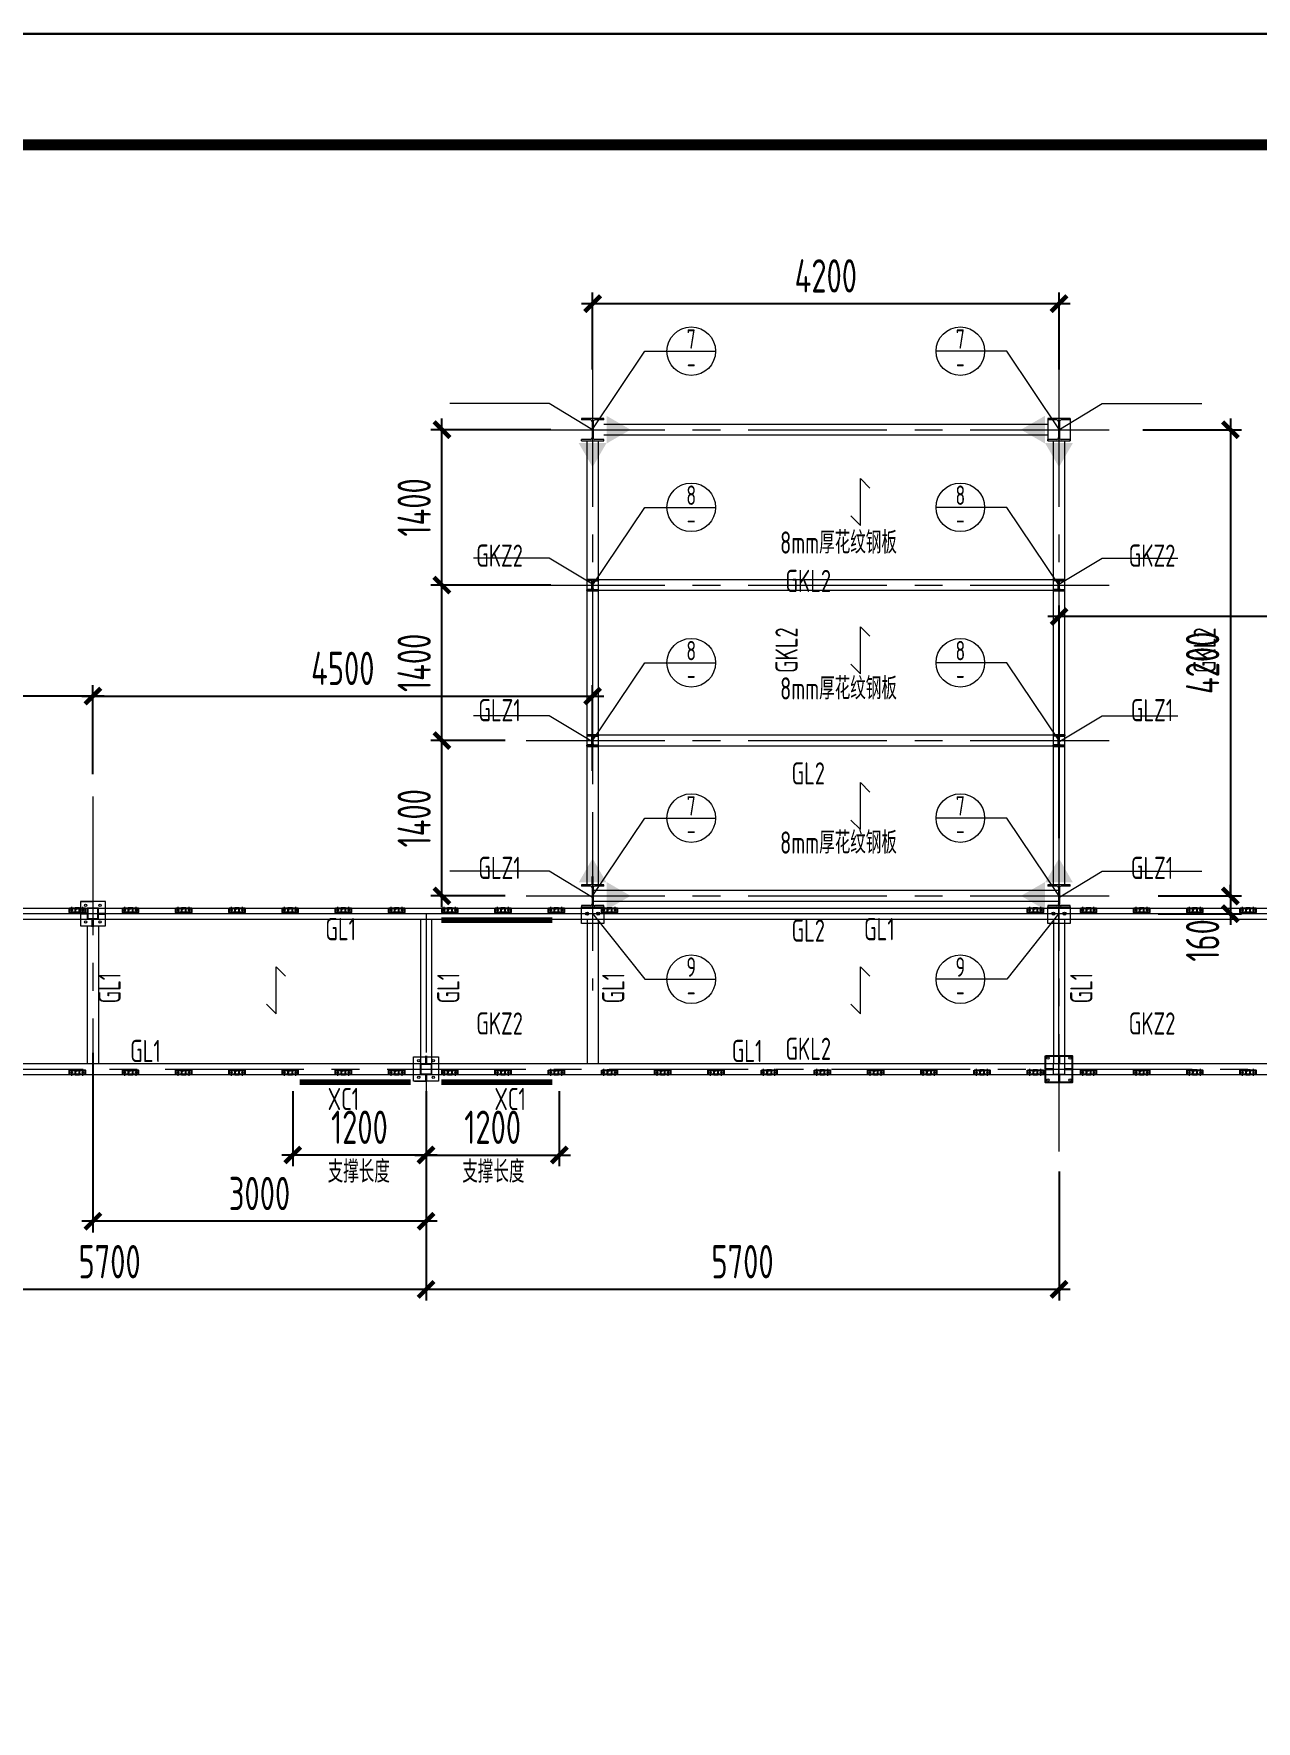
# Model space of a CAD drawing. Extents: x 498328 to 716449, y -893371 to -467753.
# Drawn here: x 565355 to 576364, y -849173 to -833971 of the extents above; entities that cross this region are included whole.
import ezdxf
from ezdxf.enums import TextEntityAlignment as Align

# ---------------------------------------------------------------- set-up
doc = ezdxf.new("R2010")
doc.units = 0
doc.header["$LTSCALE"] = 1000
doc.header["$PDMODE"] = 35
doc.header["$PDSIZE"] = 20
for name, pattern in [('2', [0.375, 0.25, -0.125]), ('CENTER', [2, 1.25, -0.25, 0.25, -0.25]), ('Continuous-STLayerSet-ColCode', [0]), ('Continuous-STLayerSet-NodeCode', [0])]:
    doc.linetypes.add(name, pattern=pattern)
doc.layers.get('0').update_dxf_attribs({"linetype": 'CONTINUOUS'})
doc.layers.get('Defpoints').update_dxf_attribs({"linetype": 'CONTINUOUS'})
for name, color, linetype in [('$0$S-STEL-BEAM-TEXT', 90, 'CONTINUOUS'), ('-L-02', 2, 'CONTINUOUS'), ('1轮廓实线层', 7, 'CONTINUOUS'), ('AXIS', 251, 'CENTER'), ('DIM', 3, 'CONTINUOUS'), ('PUB_TEXT', 7, 'CONTINUOUS'), ('PUB_TITLE', 4, 'CONTINUOUS'), ('STXT_XG_THIN', 2, 'CONTINUOUS'), ('焊缝', 1, 'CONTINUOUS'), ('设备基础', 2, 'CONTINUOUS')]:
    doc.layers.add(name, color=color, linetype=linetype)
doc.layers.add('yichutu', color=7, linetype='CONTINUOUS', true_color=0xffffff, plot=False)
for name, color, linetype, lineweight in [('平立面图文字', 7, 'CONTINUOUS', 18), ('平立面图梁', 141, 'CONTINUOUS', 18), ('平立面图梁柱撑编号', 7, 'CONTINUOUS', 18), ('平立面图节点编号', 7, 'CONTINUOUS', 18), ('钢梁', 141, 'CONTINUOUS', 18)]:
    doc.layers.add(name, color=color, linetype=linetype, lineweight=lineweight)
doc.styles.add('StTextStyle', font='yjkeng.shx', dxfattribs={"width": 0.7, "height": 250, "bigfont": 'yjkchn.shx'})
doc.styles.add('TSSD_DIMENSION', font='Tssdeng.shx', dxfattribs={"width": 0.7, "bigfont": 'hztxt.shx'})
doc.styles.add('TSSD_REIN', font='Tssdeng.shx', dxfattribs={"width": 0.7, "bigfont": 'hztxt.shx'})
doc.dimstyles.new('TSSD_100_100', dxfattribs={"dimtxt": 300, "dimasz": 100, "dimexe": 100, "dimexo": 200, "dimgap": 100, "dimtad": 1, "dimdec": 0, "dimzin": 0, "dimdsep": 46, "dimtxsty": 'TSSD_DIMENSION', "dimblk": 'ARCHTICK', "dimcen": 0, "dimdle": 100, "dimclrt": 7, "dimadec": 0, "dimazin": 0, "dimtfac": 1, "dimtdec": 0, "dimtix": 1, "dimtmove": 2, "dimatfit": 0, "dimldrblk": 'ARCHTICK', "dimfxl": 0, "dimtolj": 1, "dimtzin": 0, "dimarcsym": 0})
doc.dimstyles.new('TSSD_100_100$0', dxfattribs={"dimtxt": 380, "dimasz": 100, "dimexe": 100, "dimexo": 250, "dimgap": 50, "dimtad": 1, "dimdec": 0, "dimzin": 0, "dimdsep": 46, "dimtxsty": 'TSSD_DIMENSION', "dimblk": 'ARCHTICK', "dimblk1": 'ARCHTICK', "dimblk2": 'ARCHTICK', "dimsah": 1, "dimcen": 0, "dimdle": 100, "dimclrt": 7, "dimadec": 0, "dimazin": 0, "dimtfac": 1, "dimtdec": 0, "dimtix": 1, "dimtmove": 2, "dimatfit": 3, "dimldrblk": 'ARCHTICK', "dimfxl": 0, "dimtolj": 1, "dimtzin": 0, "dimarcsym": 0})

# ---------------------------------------------------------------- blocks, each defined once
blk = doc.blocks.new('_ARCHTICK')
at = {"color": 0, "const_width": 0.4}
blk.add_lwpolyline([(-0.71, -0.71), (0.71, 0.71)], dxfattribs=at)
blk = doc.blocks.new('*D596')
at = {"layer": 'Defpoints', "color": 0, "transparency": 16777216}
for p in [(568888, -844021), (574588, -844021), (568888, -845283)]:
    blk.add_point(p, dxfattribs=at)
at = {"layer": 'DIM', "color": 0, "lineweight": -2, "transparency": 16777216}
for p, q in [((568888, -844221), (568888, -845383)), ((574588, -844221), (574588, -845383)), ((574688, -845283), (568788, -845283))]:
    blk.add_line(p, q, dxfattribs=at)
at = {"layer": 'DIM', "color": 0, "lineweight": -2, "transparency": 16777216, "xscale": 100, "yscale": 100, "zscale": 100, "rotation": 180}
blk.add_blockref('_ARCHTICK', (568888, -845283), dxfattribs=at)
at = {"layer": 'DIM', "color": 0, "lineweight": -2, "transparency": 16777216, "xscale": 100, "yscale": 100, "zscale": 100}
blk.add_blockref('_ARCHTICK', (574588, -845283), dxfattribs=at)
at = {"layer": 'DIM', "color": 7, "lineweight": 20, "transparency": 16777216, "insert": (571738, -845033), "char_height": 300, "attachment_point": 5, "style": 'TSSD_DIMENSION'}
blk.add_mtext('\\A1;5700', dxfattribs=at)
blk = doc.blocks.new('*D597')
at = {"layer": 'Defpoints', "color": 0, "transparency": 16777216}
for p in [(563188, -844021), (568888, -844021), (563188, -845283)]:
    blk.add_point(p, dxfattribs=at)
at = {"layer": 'DIM', "color": 0, "lineweight": -2, "transparency": 16777216}
for p, q in [((563188, -844221), (563188, -845383)), ((568888, -844221), (568888, -845383)), ((568988, -845283), (563088, -845283))]:
    blk.add_line(p, q, dxfattribs=at)
at = {"layer": 'DIM', "color": 0, "lineweight": -2, "transparency": 16777216, "xscale": 100, "yscale": 100, "zscale": 100, "rotation": 180}
blk.add_blockref('_ARCHTICK', (563188, -845283), dxfattribs=at)
at = {"layer": 'DIM', "color": 0, "lineweight": -2, "transparency": 16777216, "xscale": 100, "yscale": 100, "zscale": 100}
blk.add_blockref('_ARCHTICK', (568888, -845283), dxfattribs=at)
at = {"layer": 'DIM', "color": 7, "lineweight": 20, "transparency": 16777216, "insert": (566038, -845033), "char_height": 300, "attachment_point": 5, "style": 'TSSD_DIMENSION'}
blk.add_mtext('\\A1;5700', dxfattribs=at)
blk = doc.blocks.new('*D598')
at = {"layer": 'Defpoints', "color": 0, "transparency": 16777216}
for p in [(574588, -839221), (574588, -841417), (578983, -841749)]:
    blk.add_point(p, dxfattribs=at)
at = {"layer": 'DIM', "color": 0, "lineweight": -2, "transparency": 16777216}
for p, q in [((574588, -841217), (574588, -839121)), ((578983, -841549), (578983, -839121)), ((579083, -839221), (574488, -839221))]:
    blk.add_line(p, q, dxfattribs=at)
at = {"layer": 'DIM', "color": 0, "lineweight": -2, "transparency": 16777216, "xscale": 100, "yscale": 100, "zscale": 100, "rotation": 180}
blk.add_blockref('_ARCHTICK', (574588, -839221), dxfattribs=at)
at = {"layer": 'DIM', "color": 0, "lineweight": -2, "transparency": 16777216, "xscale": 100, "yscale": 100, "zscale": 100}
blk.add_blockref('_ARCHTICK', (578983, -839221), dxfattribs=at)
at = {"layer": 'DIM', "color": 7, "lineweight": 20, "transparency": 16777216, "insert": (576785, -838971), "char_height": 300, "attachment_point": 5, "style": 'TSSD_DIMENSION'}
blk.add_mtext('\\A1;4395', dxfattribs=at)
blk = doc.blocks.new('*D599')
at = {"layer": 'Defpoints', "color": 0, "transparency": 16777216}
for p in [(565888, -842953), (568888, -843594), (565888, -844669)]:
    blk.add_point(p, dxfattribs=at)
at = {"layer": 'DIM', "color": 0, "lineweight": -2, "transparency": 16777216}
for p, q in [((565888, -843153), (565888, -844769)), ((568888, -843794), (568888, -844769)), ((568988, -844669), (565788, -844669))]:
    blk.add_line(p, q, dxfattribs=at)
at = {"layer": 'DIM', "color": 0, "lineweight": -2, "transparency": 16777216, "xscale": 100, "yscale": 100, "zscale": 100, "rotation": 180}
blk.add_blockref('_ARCHTICK', (565888, -844669), dxfattribs=at)
at = {"layer": 'DIM', "color": 0, "lineweight": -2, "transparency": 16777216, "xscale": 100, "yscale": 100, "zscale": 100}
blk.add_blockref('_ARCHTICK', (568888, -844669), dxfattribs=at)
at = {"layer": 'DIM', "color": 7, "lineweight": 20, "transparency": 16777216, "insert": (567388, -844419), "char_height": 300, "attachment_point": 5, "style": 'TSSD_DIMENSION'}
blk.add_mtext('\\A1;3000', dxfattribs=at)
blk = doc.blocks.new('*D600')
at = {"layer": 'Defpoints', "color": 0, "transparency": 16777216}
for p in [(562288, -839938), (562288, -840842), (565888, -840842)]:
    blk.add_point(p, dxfattribs=at)
at = {"layer": 'DIM', "color": 0, "lineweight": -2, "transparency": 16777216}
for p, q in [((565988, -839938), (562188, -839938)), ((562288, -840642), (562288, -839838)), ((565888, -840642), (565888, -839838))]:
    blk.add_line(p, q, dxfattribs=at)
at = {"layer": 'DIM', "color": 0, "lineweight": -2, "transparency": 16777216, "xscale": 100, "yscale": 100, "zscale": 100, "rotation": 180}
blk.add_blockref('_ARCHTICK', (562288, -839938), dxfattribs=at)
at = {"layer": 'DIM', "color": 0, "lineweight": -2, "transparency": 16777216, "xscale": 100, "yscale": 100, "zscale": 100}
blk.add_blockref('_ARCHTICK', (565888, -839938), dxfattribs=at)
at = {"layer": 'DIM', "color": 7, "lineweight": 20, "transparency": 16777216, "insert": (564088, -839688), "char_height": 300, "attachment_point": 5, "style": 'TSSD_DIMENSION'}
blk.add_mtext('\\A1;3600', dxfattribs=at)
blk = doc.blocks.new('*D592')
at = {"layer": 'Defpoints', "color": 0, "transparency": 16777216}
for p in [(570388, -839938), (565888, -840842), (570388, -840810)]:
    blk.add_point(p, dxfattribs=at)
at = {"layer": 'DIM', "color": 0, "lineweight": -2, "transparency": 16777216}
for p, q in [((565788, -839938), (570488, -839938)), ((565888, -840642), (565888, -839838)), ((570388, -840610), (570388, -839838))]:
    blk.add_line(p, q, dxfattribs=at)
at = {"layer": 'DIM', "color": 0, "lineweight": -2, "transparency": 16777216, "xscale": 100, "yscale": 100, "zscale": 100, "rotation": 180}
blk.add_blockref('_ARCHTICK', (565888, -839938), dxfattribs=at)
at = {"layer": 'DIM', "color": 0, "lineweight": -2, "transparency": 16777216, "xscale": 100, "yscale": 100, "zscale": 100}
blk.add_blockref('_ARCHTICK', (570388, -839938), dxfattribs=at)
at = {"layer": 'DIM', "color": 7, "lineweight": 20, "transparency": 16777216, "insert": (568138, -839688), "char_height": 300, "attachment_point": 5, "style": 'TSSD_DIMENSION'}
blk.add_mtext('\\A1;4500', dxfattribs=at)
blk = doc.blocks.new('*D593')
at = {"layer": 'Defpoints', "color": 0, "transparency": 16777216}
for p in [(575142, -837538), (575280, -841738), (576131, -841738)]:
    blk.add_point(p, dxfattribs=at)
at = {"layer": 'DIM', "color": 0, "lineweight": -2, "transparency": 16777216}
for p, q in [((576131, -837438), (576131, -841838)), ((575342, -837538), (576231, -837538)), ((575480, -841738), (576231, -841738))]:
    blk.add_line(p, q, dxfattribs=at)
at = {"layer": 'DIM', "color": 0, "lineweight": -2, "transparency": 16777216, "xscale": 100, "yscale": 100, "zscale": 100}
for p, rotation in [((576131, -837538), 90), ((576131, -841738), 270)]:
    blk.add_blockref('_ARCHTICK', p, dxfattribs=dict(at, rotation=rotation))
at = {"layer": 'DIM', "color": 7, "lineweight": 20, "transparency": 16777216, "insert": (575881, -839638), "char_height": 300, "attachment_point": 5, "rotation": 90, "style": 'TSSD_DIMENSION'}
blk.add_mtext('\\A1;4200', dxfattribs=at)
blk = doc.blocks.new('*D594')
at = {"layer": 'Defpoints', "color": 0, "transparency": 16777216}
for p in [(574588, -836402), (570388, -837196), (574588, -837196)]:
    blk.add_point(p, dxfattribs=at)
at = {"layer": 'DIM', "color": 0, "lineweight": -2, "transparency": 16777216}
for p, q in [((570288, -836402), (574688, -836402)), ((570388, -836996), (570388, -836302)), ((574588, -836996), (574588, -836302))]:
    blk.add_line(p, q, dxfattribs=at)
at = {"layer": 'DIM', "color": 0, "lineweight": -2, "transparency": 16777216, "xscale": 100, "yscale": 100, "zscale": 100, "rotation": 180}
blk.add_blockref('_ARCHTICK', (570388, -836402), dxfattribs=at)
at = {"layer": 'DIM', "color": 0, "lineweight": -2, "transparency": 16777216, "xscale": 100, "yscale": 100, "zscale": 100}
blk.add_blockref('_ARCHTICK', (574588, -836402), dxfattribs=at)
at = {"layer": 'DIM', "color": 7, "lineweight": 20, "transparency": 16777216, "insert": (572488, -836152), "char_height": 300, "attachment_point": 5, "style": 'TSSD_DIMENSION'}
blk.add_mtext('\\A1;4200', dxfattribs=at)
blk = doc.blocks.new('*D609')
at = {"layer": 'Defpoints', "color": 0, "transparency": 16777216}
for p in [(575280, -841738), (575280, -841898), (576131, -841898)]:
    blk.add_point(p, dxfattribs=at)
at = {"layer": 'DIM', "color": 0, "lineweight": -2, "transparency": 16777216}
for p, q in [((575480, -841738), (576231, -841738)), ((576131, -841738), (576131, -841638)), ((576131, -841738), (576131, -841898)), ((575480, -841898), (576231, -841898)), ((576131, -841898), (576131, -841998))]:
    blk.add_line(p, q, dxfattribs=at)
at = {"layer": 'DIM', "color": 0, "lineweight": -2, "transparency": 16777216, "xscale": 100, "yscale": 100, "zscale": 100}
for p, rotation in [((576131, -841738), 270), ((576131, -841898), 90)]:
    blk.add_blockref('_ARCHTICK', p, dxfattribs=dict(at, rotation=rotation))
at = {"layer": 'DIM', "color": 7, "lineweight": 20, "transparency": 16777216, "insert": (575881, -842139), "char_height": 300, "attachment_point": 5, "rotation": 90, "style": 'TSSD_DIMENSION'}
blk.add_mtext('\\A1;160', dxfattribs=at)
blk = doc.blocks.new('*D610')
at = {"layer": 'Defpoints', "color": 0, "transparency": 16777216}
for p in [(569031, -840338), (569799, -840338), (569799, -841738)]:
    blk.add_point(p, dxfattribs=at)
at = {"layer": 'DIM', "color": 0, "lineweight": -2, "transparency": 16777216}
for p, q in [((569031, -841838), (569031, -840238)), ((569599, -840338), (568931, -840338)), ((569599, -841738), (568931, -841738))]:
    blk.add_line(p, q, dxfattribs=at)
at = {"layer": 'DIM', "color": 0, "lineweight": -2, "transparency": 16777216, "xscale": 100, "yscale": 100, "zscale": 100}
for p, rotation in [((569031, -840338), 90), ((569031, -841738), 270)]:
    blk.add_blockref('_ARCHTICK', p, dxfattribs=dict(at, rotation=rotation))
at = {"layer": 'DIM', "color": 7, "lineweight": 20, "transparency": 16777216, "insert": (568781, -841038), "char_height": 300, "attachment_point": 5, "rotation": 90, "style": 'TSSD_DIMENSION'}
blk.add_mtext('\\A1;1400', dxfattribs=at)
blk = doc.blocks.new('*D611')
at = {"layer": 'Defpoints', "color": 0, "transparency": 16777216}
for p in [(569031, -838938), (570213, -838938), (569799, -840338)]:
    blk.add_point(p, dxfattribs=at)
at = {"layer": 'DIM', "color": 0, "lineweight": -2, "transparency": 16777216}
for p, q in [((569031, -840438), (569031, -838838)), ((570013, -838938), (568931, -838938)), ((569599, -840338), (568931, -840338))]:
    blk.add_line(p, q, dxfattribs=at)
at = {"layer": 'DIM', "color": 0, "lineweight": -2, "transparency": 16777216, "xscale": 100, "yscale": 100, "zscale": 100}
for p, rotation in [((569031, -838938), 90), ((569031, -840338), 270)]:
    blk.add_blockref('_ARCHTICK', p, dxfattribs=dict(at, rotation=rotation))
at = {"layer": 'DIM', "color": 7, "lineweight": 20, "transparency": 16777216, "insert": (568781, -839638), "char_height": 300, "attachment_point": 5, "rotation": 90, "style": 'TSSD_DIMENSION'}
blk.add_mtext('\\A1;1400', dxfattribs=at)
blk = doc.blocks.new('*D612')
at = {"layer": 'Defpoints', "color": 0, "transparency": 16777216}
for p in [(569031, -837538), (570213, -837538), (570213, -838938)]:
    blk.add_point(p, dxfattribs=at)
at = {"layer": 'DIM', "color": 0, "lineweight": -2, "transparency": 16777216}
for p, q in [((569031, -839038), (569031, -837438)), ((570013, -837538), (568931, -837538)), ((570013, -838938), (568931, -838938))]:
    blk.add_line(p, q, dxfattribs=at)
at = {"layer": 'DIM', "color": 0, "lineweight": -2, "transparency": 16777216, "xscale": 100, "yscale": 100, "zscale": 100}
for p, rotation in [((569031, -837538), 90), ((569031, -838938), 270)]:
    blk.add_blockref('_ARCHTICK', p, dxfattribs=dict(at, rotation=rotation))
at = {"layer": 'DIM', "color": 7, "lineweight": 20, "transparency": 16777216, "insert": (568781, -838238), "char_height": 300, "attachment_point": 5, "rotation": 90, "style": 'TSSD_DIMENSION'}
blk.add_mtext('\\A1;1400', dxfattribs=at)
blk = doc.blocks.new('*D85')
at = {"layer": '平立面图文字', "color": 7}
blk.add_solid([(0, 125), (0, -125), (217, 0)], dxfattribs=at)
blk = doc.blocks.new('*D617')
at = {"layer": 'Defpoints', "color": 0, "transparency": 16777216}
for p in [(567688, -843298), (568888, -843298), (567688, -844072)]:
    blk.add_point(p, dxfattribs=at)
at = {"layer": 'DIM', "color": 0, "lineweight": -2, "transparency": 16777216}
for p, q in [((567688, -843498), (567688, -844172)), ((568888, -843498), (568888, -844172)), ((568988, -844072), (567588, -844072))]:
    blk.add_line(p, q, dxfattribs=at)
at = {"layer": 'DIM', "color": 0, "lineweight": -2, "transparency": 16777216, "xscale": 100, "yscale": 100, "zscale": 100, "rotation": 180}
blk.add_blockref('_ARCHTICK', (567688, -844072), dxfattribs=at)
at = {"layer": 'DIM', "color": 0, "lineweight": -2, "transparency": 16777216, "xscale": 100, "yscale": 100, "zscale": 100}
blk.add_blockref('_ARCHTICK', (568888, -844072), dxfattribs=at)
at = {"layer": 'DIM', "color": 7, "lineweight": 20, "transparency": 16777216, "insert": (568288, -843822), "char_height": 300, "attachment_point": 5, "style": 'TSSD_DIMENSION'}
blk.add_mtext('\\A1;1200', dxfattribs=at)
blk = doc.blocks.new('*D618')
at = {"layer": 'Defpoints', "color": 0, "transparency": 16777216}
for p in [(568888, -843298), (570088, -843298), (570088, -844072)]:
    blk.add_point(p, dxfattribs=at)
at = {"layer": 'DIM', "color": 0, "lineweight": -2, "transparency": 16777216}
for p, q in [((568888, -843498), (568888, -844172)), ((570088, -843498), (570088, -844172)), ((568788, -844072), (570188, -844072))]:
    blk.add_line(p, q, dxfattribs=at)
at = {"layer": 'DIM', "color": 0, "lineweight": -2, "transparency": 16777216, "xscale": 100, "yscale": 100, "zscale": 100, "rotation": 180}
blk.add_blockref('_ARCHTICK', (568888, -844072), dxfattribs=at)
at = {"layer": 'DIM', "color": 0, "lineweight": -2, "transparency": 16777216, "xscale": 100, "yscale": 100, "zscale": 100}
blk.add_blockref('_ARCHTICK', (570088, -844072), dxfattribs=at)
at = {"layer": 'DIM', "color": 7, "lineweight": 20, "transparency": 16777216, "insert": (569488, -843822), "char_height": 300, "attachment_point": 5, "style": 'TSSD_DIMENSION'}
blk.add_mtext('\\A1;1200', dxfattribs=at)
blk = doc.blocks.new('yct-841-594-84100-59400-100-1000.0')
at = {"layer": 'yichutu', "color": 7, "true_color": 0xffffff}
blk.add_lwpolyline([(0, 0), (0, 59400), (84100, 59400), (84100, 0)], close=True, dxfattribs=at)
blk = doc.blocks.new('护栏底板')
at = {"layer": 'AXIS', "lineweight": 20}
for p, q in [((415797, -713356), (415797, -713294)), ((415897, -713356), (415897, -713294))]:
    blk.add_line(p, q, dxfattribs=at)
at = {"layer": '焊缝', "color": 8}
for p, q in [((415834, -713312), (415867, -713305)), ((415827, -713345), (415834, -713312))]:
    blk.add_line(p, q, dxfattribs=at)
at = {"layer": '焊缝', "color": 0}
for points in [[(415777, -713305), (415917, -713305), (415917, -713345), (415777, -713345)], [(415867, -713305), (415827, -713305), (415827, -713345), (415867, -713345)]]:
    blk.add_lwpolyline(points, close=True, dxfattribs=at)
for centre in [(415797, -713325), (415897, -713325)]:
    blk.add_circle(centre, 3.75, dxfattribs=at)

msp = doc.modelspace()

# ---------------------------------------------------------------- linework, layer by layer
at = {"layer": '$0$S-STEL-BEAM-TEXT', "lineweight": 0}
for points in [[(572713.4, -838315.1), (572799.1, -838400.8), (572799.1, -837977.7), (572884.8, -838063.4)], [(572713.4, -839650.1), (572799.1, -839735.8), (572799.1, -839312.7), (572884.8, -839398.4)], [(572713.4, -841054.1), (572799.1, -841139.8), (572799.1, -840716.7), (572884.8, -840802.4)], [(567451.4, -842713.3), (567537.1, -842798.9), (567537.1, -842375.9), (567622.8, -842461.6)], [(572713.4, -842713.3), (572799.1, -842798.9), (572799.1, -842375.9), (572884.8, -842461.6)]]:
    msp.add_lwpolyline(points, dxfattribs=at)
at = {"layer": '-L-02', "lineweight": 20}
for points in [[(565775.1, -842007.5), (566000.1, -842007.5), (566000.1, -841787.5), (565775.1, -841787.5)], [(568775.1, -843187.5), (569000.1, -843187.5), (569000.1, -843407.5), (568775.1, -843407.5)]]:
    msp.add_lwpolyline(points, close=True, dxfattribs=at)
at = {"layer": '1轮廓实线层', "color": 4, "lineweight": 20}
for p, q in [((570487.6, -837437.5), (570287.6, -837437.5)), ((570287.6, -837437.5), (570287.6, -837449.5)), ((570367.7, -837449.5), (570287.6, -837449.5)), ((570383.6, -837465.4), (570383.6, -837609.7)), ((570391.6, -837465.5), (570391.6, -837609.5)), ((570487.6, -837449.5), (570407.6, -837449.5)), ((570487.6, -837449.5), (570487.6, -837437.5)), ((574687.6, -837437.5), (574487.6, -837437.5)), ((574487.6, -837437.5), (574487.6, -837449.5)), ((574567.7, -837449.5), (574487.6, -837449.5)), ((574583.6, -837465.4), (574583.6, -837609.7)), ((574591.6, -837465.5), (574591.6, -837609.5)), ((574687.6, -837449.5), (574607.6, -837449.5)), ((574687.6, -837449.5), (574687.6, -837437.5)), ((570367.7, -837625.5), (570287.6, -837625.5)), ((570287.6, -837637.5), (570487.6, -837637.5)), ((570487.6, -837625.5), (570407.6, -837625.5)), ((570487.6, -837637.5), (570487.6, -837625.5)), ((574567.7, -837625.5), (574487.6, -837625.5)), ((574487.6, -837637.5), (574687.6, -837637.5)), ((574687.6, -837625.5), (574607.6, -837625.5)), ((574687.6, -837637.5), (574687.6, -837625.5)), ((570382.6, -841637.5), (570382.6, -841562.5)), ((570392.6, -841637.5), (570392.6, -841562.5)), ((570487.6, -841637.5), (570287.6, -841637.5)), ((570287.6, -841637.5), (570287.6, -841649.5)), ((570367.7, -841649.5), (570287.6, -841649.5)), ((570383.6, -841665.4), (570383.6, -841809.7)), ((570391.6, -841665.5), (570391.6, -841809.5)), ((570487.6, -841649.5), (570407.6, -841649.5)), ((570487.6, -841649.5), (570487.6, -841637.5)), ((574687.6, -841637.5), (574487.6, -841637.5)), ((574487.6, -841637.5), (574487.6, -841649.5)), ((574567.7, -841649.5), (574487.6, -841649.5)), ((574583.6, -841665.4), (574583.6, -841809.7)), ((574591.6, -841665.5), (574591.6, -841809.5)), ((574687.6, -841649.5), (574607.6, -841649.5)), ((574687.6, -841649.5), (574687.6, -841637.5)), ((565837.6, -841892.5), (565778, -841892.5)), ((565837.6, -841902.5), (565778, -841902.5)), ((565937.6, -841892.5), (565997.2, -841892.5)), ((565937.6, -841902.5), (565997.2, -841902.5)), ((570367.7, -841825.5), (570287.6, -841825.5)), ((570287.6, -841837.5), (570487.6, -841837.5)), ((570487.6, -841825.5), (570407.6, -841825.5)), ((570487.6, -841837.5), (570487.6, -841825.5)), ((574567.7, -841825.5), (574487.6, -841825.5)), ((574487.6, -841837.5), (574687.6, -841837.5)), ((574687.6, -841825.5), (574607.6, -841825.5)), ((574687.6, -841837.5), (574687.6, -841825.5)), ((565882.6, -842017.5), (565882.6, -841947.5)), ((565892.6, -842017.5), (565892.6, -841947.5)), ((568882.6, -843177.5), (568882.6, -843247.5)), ((568892.6, -843177.5), (568892.6, -843247.5)), ((574582.6, -843177.5), (574582.6, -843247.5)), ((574592.6, -843177.5), (574592.6, -843247.5)), ((568882.6, -843347.5), (568882.6, -843407.2)), ((568892.6, -843347.5), (568892.6, -843407.2)), ((574467.6, -843292.5), (574537.6, -843292.5)), ((574467.6, -843302.5), (574537.6, -843302.5)), ((574582.6, -843347.5), (574582.6, -843417.5)), ((574592.6, -843347.5), (574592.6, -843417.5)), ((574637.6, -843292.5), (574707.6, -843292.5)), ((574637.6, -843302.5), (574707.6, -843302.5))]:
    msp.add_line(p, q, dxfattribs=at)
at = {"layer": '1轮廓实线层', "color": 4, "lineweight": 9}
for p, q in [((570287.6, -837637.5), (570287.6, -837625.5)), ((574487.6, -837637.5), (574487.6, -837625.5)), ((570287.6, -841825.5), (570287.6, -841837.5)), ((574487.6, -841825.5), (574487.6, -841837.5))]:
    msp.add_line(p, q, dxfattribs=at)
at = {"layer": '1轮廓实线层', "lineweight": 20, "ltscale": 5}
for p, q in [((534537.6, -841847.5), (582816.1, -841847.5)), ((534537.6, -841897.5), (582781.1, -841897.5)), ((534537.6, -841947.5), (582781.1, -841947.5)), ((554292.6, -843247.5), (582781.1, -843247.5)), ((554082.6, -843347.5), (582816.1, -843347.5)), ((554287.6, -843347.5), (582816.1, -843347.5))]:
    msp.add_line(p, q, dxfattribs=at)
at = {"layer": '1轮廓实线层', "color": 4, "lineweight": 20}
for points in [[(565937.6, -841947.5), (565937.6, -841847.5), (565837.6, -841847.5), (565837.6, -841947.5)], [(565932.6, -841942.5), (565932.6, -841852.5), (565842.6, -841852.5), (565842.6, -841942.5)], [(570487.6, -841837.5), (570487.6, -841987.2), (570287.6, -841987.2), (570287.6, -841837.5)], [(574687.6, -841837.5), (574687.6, -841987.2), (574487.6, -841987.2), (574487.6, -841837.5)], [(568937.6, -843247.5), (568937.6, -843347.5), (568837.6, -843347.5), (568837.6, -843247.5)], [(568932.6, -843252.5), (568932.6, -843342.5), (568842.6, -843342.5), (568842.6, -843252.5)], [(574637.6, -843247.5), (574637.6, -843347.5), (574537.6, -843347.5), (574537.6, -843247.5)]]:
    msp.add_lwpolyline(points, close=True, dxfattribs=at)
for centre, radius in [((565822.6, -841822.5), 11), ((565952.6, -841822.5), 11), ((570337.6, -841897.5), 14), ((570437.6, -841897.5), 14), ((574537.6, -841897.5), 14), ((574637.6, -841897.5), 14), ((565822.6, -841972.5), 11), ((565952.6, -841972.5), 11), ((568822.6, -843222.5), 11), ((568952.6, -843222.5), 11), ((574488.6, -843198.5), 11), ((574686.6, -843198.5), 11), ((568822.6, -843372.5), 11), ((568952.6, -843372.5), 11), ((574488.6, -843396.6), 11), ((574686.6, -843396.6), 11)]:
    msp.add_circle(centre, radius, dxfattribs=at)
for centre, start, end in [((570367.6, -837465.5), 359.99923, 89.99923), ((570407.6, -837465.5), 90, 180), ((574567.6, -837465.5), 359.99923, 89.99923), ((574607.6, -837465.5), 90, 180), ((570367.6, -837609.5), 270.00111, 0.00111), ((570407.6, -837609.5), 180.00034, 270.00034), ((574567.6, -837609.5), 270.00111, 0.00111), ((574607.6, -837609.5), 180.00034, 270.00034), ((570367.6, -841665.5), 359.99923, 89.99923), ((570407.6, -841665.5), 90, 180), ((574567.6, -841665.5), 359.99923, 89.99923), ((574607.6, -841665.5), 90, 180), ((570367.6, -841809.5), 270.00111, 0.00111), ((570407.6, -841809.5), 180.00034, 270.00034), ((574567.6, -841809.5), 270.00111, 0.00111), ((574607.6, -841809.5), 180.00034, 270.00034)]:
    msp.add_arc(centre, 16, start, end, dxfattribs=at)
at = {"layer": 'AXIS', "lineweight": 20}
for p, q in [((570387.6, -836982.6), (570387.6, -842590.3)), ((574587.6, -836982.6), (574587.6, -844040.5)), ((569788.1, -837537.5), (575142, -837537.5)), ((569788.1, -838937.5), (575142, -838937.5)), ((569788.1, -840337.5), (575142, -840337.5)), ((565887.6, -840841.9), (565887.6, -843742.4)), ((569788.1, -841737.5), (575142, -841737.5)), ((534537.6, -841897.5), (584525.7, -841897.5)), ((568887.6, -841897.5), (568887.6, -844040.5)), ((534537.6, -843297.5), (584525.7, -843297.5))]:
    msp.add_line(p, q, dxfattribs=at)
at = {"layer": 'PUB_TITLE'}
msp.add_lwpolyline([(526627.4, -893370.7), (610727.4, -893370.7), (610727.4, -833970.7), (526627.4, -833970.7)], close=True, dxfattribs=at)
at = {"layer": 'PUB_TITLE', "const_width": 100}
msp.add_lwpolyline([(529127.4, -892370.7), (609727.4, -892370.7), (609727.4, -834970.7), (529127.4, -834970.7)], close=True, dxfattribs=at)
at = {"layer": 'STXT_XG_THIN'}
for p, q in [((570337.6, -838887.5), (570437.6, -838887.5)), ((570337.6, -838887.5), (570337.6, -838895.5)), ((570376.6, -838895.5), (570337.6, -838895.5)), ((570337.6, -838987.5), (570337.6, -838979.5)), ((570376.6, -838979.5), (570337.6, -838979.5)), ((570337.6, -838987.5), (570437.6, -838987.5)), ((570384.6, -838971.5), (570384.6, -838903.5)), ((570390.6, -838971.5), (570390.6, -838903.5)), ((570398.6, -838895.5), (570437.6, -838895.5)), ((570398.6, -838979.5), (570437.6, -838979.5)), ((570437.6, -838887.5), (570437.6, -838895.5)), ((570437.6, -838987.5), (570437.6, -838979.5)), ((574537.6, -838887.5), (574637.6, -838887.5)), ((574537.6, -838887.5), (574537.6, -838895.5)), ((574576.6, -838895.5), (574537.6, -838895.5)), ((574537.6, -838987.5), (574537.6, -838979.5)), ((574576.6, -838979.5), (574537.6, -838979.5)), ((574537.6, -838987.5), (574637.6, -838987.5)), ((574584.6, -838971.5), (574584.6, -838903.5)), ((574590.6, -838971.5), (574590.6, -838903.5)), ((574598.6, -838895.5), (574637.6, -838895.5)), ((574598.6, -838979.5), (574637.6, -838979.5)), ((574637.6, -838887.5), (574637.6, -838895.5)), ((574637.6, -838987.5), (574637.6, -838979.5)), ((570337.6, -840287.5), (570437.6, -840287.5)), ((570337.6, -840287.5), (570337.6, -840295.5)), ((570376.6, -840295.5), (570337.6, -840295.5)), ((570337.6, -840387.5), (570337.6, -840379.5)), ((570376.6, -840379.5), (570337.6, -840379.5)), ((570337.6, -840387.5), (570437.6, -840387.5)), ((570384.6, -840371.5), (570384.6, -840303.5)), ((570390.6, -840371.5), (570390.6, -840303.5)), ((570398.6, -840295.5), (570437.6, -840295.5)), ((570398.6, -840379.5), (570437.6, -840379.5)), ((570437.6, -840287.5), (570437.6, -840295.5)), ((570437.6, -840387.5), (570437.6, -840379.5)), ((574537.6, -840287.5), (574637.6, -840287.5)), ((574537.6, -840287.5), (574537.6, -840295.5)), ((574576.6, -840295.5), (574537.6, -840295.5)), ((574537.6, -840387.5), (574537.6, -840379.5)), ((574576.6, -840379.5), (574537.6, -840379.5)), ((574537.6, -840387.5), (574637.6, -840387.5)), ((574584.6, -840371.5), (574584.6, -840303.5)), ((574590.6, -840371.5), (574590.6, -840303.5)), ((574598.6, -840295.5), (574637.6, -840295.5)), ((574598.6, -840379.5), (574637.6, -840379.5)), ((574637.6, -840287.5), (574637.6, -840295.5)), ((574637.6, -840387.5), (574637.6, -840379.5))]:
    msp.add_line(p, q, dxfattribs=at)
for centre, start, end in [((570376.6, -838903.5), 0, 90), ((570376.6, -838971.5), 270, 0), ((570398.6, -838903.5), 90, 180), ((570398.6, -838971.5), 180, 270), ((574576.6, -838903.5), 0, 90), ((574576.6, -838971.5), 270, 0), ((574598.6, -838903.5), 90, 180), ((574598.6, -838971.5), 180, 270), ((570376.6, -840303.5), 0, 90), ((570376.6, -840371.5), 270, 0), ((570398.6, -840303.5), 90, 180), ((570398.6, -840371.5), 180, 270), ((574576.6, -840303.5), 0, 90), ((574576.6, -840371.5), 270, 0), ((574598.6, -840303.5), 90, 180), ((574598.6, -840371.5), 180, 270)]:
    msp.add_arc(centre, 8, start, end, dxfattribs=at)
at = {"layer": '平立面图梁柱撑编号', "color": 7, "linetype": 'Continuous-STLayerSet-ColCode', "lineweight": 18}
for p, q in [((569997.3, -837301.3), (569102.1, -837301.3)), ((570387.6, -837537.5), (569997.3, -837301.3)), ((574587.6, -837537.5), (574977.9, -837301.3)), ((574977.9, -837301.3), (575873.1, -837301.3)), ((569997.3, -838694.1), (569316.1, -838694.1)), ((570387.6, -838930.4), (569997.3, -838694.1)), ((574587.6, -838930.4), (574977.9, -838694.1)), ((574977.9, -838694.1), (575659.1, -838694.1)), ((569997.3, -840114.8), (569316.1, -840114.8)), ((570387.6, -840351.1), (569997.3, -840114.8)), ((574587.6, -840351.1), (574977.9, -840114.8)), ((574977.9, -840114.8), (575659.1, -840114.8)), ((569997.3, -841516.3), (569102.1, -841516.3)), ((570387.6, -841752.5), (569997.3, -841516.3)), ((574587.6, -841752.5), (574977.9, -841516.3)), ((574977.9, -841516.3), (575873.1, -841516.3))]:
    msp.add_line(p, q, dxfattribs=at)
at = {"layer": '平立面图节点编号', "color": 7, "linetype": 'Continuous-STLayerSet-NodeCode', "lineweight": 18}
for p, q in [((570383.6, -837537.5), (570857.1, -836830.4)), ((574591.6, -837537.5), (574118.1, -836830.4)), ((570383.6, -838944.5), (570857.1, -838237.4)), ((574591.6, -838944.5), (574118.1, -838237.4)), ((570383.6, -840344.5), (570857.1, -839637.4)), ((574591.6, -840344.5), (574118.1, -839637.4)), ((570383.6, -841743.5), (570857.1, -841036.4)), ((574591.6, -841743.5), (574118.1, -841036.4)), ((570387.6, -841897.5), (570857.1, -842488.4)), ((574587.6, -841897.5), (574118.1, -842488.4))]:
    msp.add_line(p, q, dxfattribs=at)
at = {"layer": '平立面图节点编号'}
for p, q in [((570857.1, -836830.4), (571057.1, -836830.4)), ((571057.1, -836830.4), (571494.6, -836830.4)), ((571057.1, -836830.4), (571494.6, -836830.4)), ((573918.1, -836830.4), (573480.6, -836830.4)), ((573918.1, -836830.4), (573480.6, -836830.4)), ((574118.1, -836830.4), (573918.1, -836830.4)), ((570857.1, -838237.4), (571057.1, -838237.4)), ((571057.1, -838237.4), (571494.6, -838237.4)), ((571057.1, -838237.4), (571494.6, -838237.4)), ((573918.1, -838237.4), (573480.6, -838237.4)), ((573918.1, -838237.4), (573480.6, -838237.4)), ((574118.1, -838237.4), (573918.1, -838237.4)), ((570857.1, -839637.4), (571057.1, -839637.4)), ((571057.1, -839637.4), (571494.6, -839637.4)), ((571057.1, -839637.4), (571494.6, -839637.4)), ((573918.1, -839637.4), (573480.6, -839637.4)), ((573918.1, -839637.4), (573480.6, -839637.4)), ((574118.1, -839637.4), (573918.1, -839637.4)), ((570857.1, -841036.4), (571057.1, -841036.4)), ((571057.1, -841036.4), (571494.6, -841036.4)), ((571057.1, -841036.4), (571494.6, -841036.4)), ((573918.1, -841036.4), (573480.6, -841036.4)), ((573918.1, -841036.4), (573480.6, -841036.4)), ((574118.1, -841036.4), (573918.1, -841036.4)), ((570857.1, -842488.4), (571057.1, -842488.4)), ((571057.1, -842488.4), (571494.6, -842488.4)), ((571057.1, -842488.4), (571494.6, -842488.4)), ((573918.1, -842488.4), (573480.6, -842488.4)), ((573918.1, -842488.4), (573480.6, -842488.4)), ((574118.1, -842488.4), (573918.1, -842488.4))]:
    msp.add_line(p, q, dxfattribs=at)
for centre in [(571275.9, -836830.4), (571275.9, -836830.4), (573699.3, -836830.4), (573699.3, -836830.4), (571275.9, -838237.4), (571275.9, -838237.4), (573699.3, -838237.4), (573699.3, -838237.4), (571275.9, -839637.4), (571275.9, -839637.4), (573699.3, -839637.4), (573699.3, -839637.4), (571275.9, -841036.4), (571275.9, -841036.4), (573699.3, -841036.4), (573699.3, -841036.4), (571275.9, -842488.4), (571275.9, -842488.4), (573699.3, -842488.4), (573699.3, -842488.4)]:
    msp.add_circle(centre, 218.8, dxfattribs=at)
at = {"layer": '设备基础', "color": 0, "lineweight": 20}
for p, q in [((570487.6, -837487.5), (574487.6, -837487.5)), ((574487.6, -837437.5), (574487.6, -837637.5)), ((574687.6, -837437.5), (574687.6, -837637.5)), ((570337.6, -841637.5), (570337.6, -837637.5)), ((570437.6, -837637.5), (570437.6, -841637.5)), ((574487.6, -837587.5), (570487.6, -837587.5)), ((574537.6, -841637.5), (574537.6, -837637.5)), ((574637.6, -837637.5), (574637.6, -841637.5)), ((570437.6, -838887.5), (574537.6, -838887.5)), ((574537.6, -838987.5), (570437.6, -838987.5)), ((570437.6, -840287.5), (574537.6, -840287.5)), ((574537.6, -840387.5), (570437.6, -840387.5)), ((570391.6, -841687.5), (574583.6, -841687.5)), ((565782.6, -841787.5), (565882.6, -841787.5)), ((565992.6, -841787.5), (565892.6, -841787.5)), ((574583.6, -841787.5), (570391.6, -841787.5)), ((574587.6, -843347.5), (574587.6, -841847.5)), ((565837.6, -842007.5), (565837.6, -843247.5)), ((565937.6, -842007.5), (565937.6, -843247.5)), ((568837.6, -841947.5), (568837.6, -843247.5)), ((568937.6, -841947.5), (568937.6, -843247.5)), ((570337.6, -841947.5), (570337.6, -843247.5)), ((570437.6, -841947.5), (570437.6, -843247.5)), ((574537.6, -841947.5), (574537.6, -843247.5)), ((574637.6, -841947.5), (574637.6, -843247.5)), ((568782.6, -843407.5), (568882.6, -843407.5)), ((568992.6, -843407.5), (568892.6, -843407.5))]:
    msp.add_line(p, q, dxfattribs=at)
at = {"layer": '设备基础', "color": 4}
msp.add_lwpolyline([(574467.6, -843177.5), (574707.6, -843177.5), (574707.6, -843417.5), (574467.6, -843417.5)], close=True, dxfattribs=at)
at = {"layer": '钢梁', "linetype": '2', "lineweight": 0, "const_width": 50}
for points in [[(569025.1, -841955.4), (570025.1, -841955.4)], [(568750.1, -843415.4), (567750.1, -843415.4)], [(569025.1, -843415.4), (570025.1, -843415.4)]]:
    msp.add_lwpolyline(points, dxfattribs=at)

# ---------------------------------------------------------------- block references
at = {"layer": 'yichutu'}
msp.add_blockref('yct-841-594-84100-59400-100-1000.0', (526627.4, -893370.7), dxfattribs=at)
at = {"layer": '平立面图梁'}
for p in [(570513.1, -837537.5), (570513.1, -837537.5), (570513.1, -841737.5)]:
    msp.add_blockref('*D85', p, dxfattribs=at)
at = {"layer": '平立面图梁', "xscale": -1}
for p in [(574462.1, -837537.5), (574462.1, -841737.5)]:
    msp.add_blockref('*D85', p, dxfattribs=at)
at = {"layer": '平立面图梁'}
for p, rotation in [((570387.6, -837658.4), 270), ((570387.6, -837658.4), 270), ((574587.6, -841616.7), 90.00000000000001), ((574587.6, -841616.7), 90.00000000000001)]:
    msp.add_blockref('*D85', p, dxfattribs=dict(at, rotation=rotation))
at = {"layer": '平立面图梁', "xscale": -1}
for p, rotation in [((574587.6, -837658.4), 90), ((574587.6, -837658.4), 90), ((570387.6, -841616.7), 270), ((570387.6, -841616.7), 270), ((570387.6, -841616.7), 270)]:
    msp.add_blockref('*D85', p, dxfattribs=dict(at, rotation=rotation))
at = {"layer": '焊缝', "color": 0}
for p in [(149900.4, -128542.1), (150379.7, -128542.1), (150858.9, -128542.1), (151338.2, -128542.1), (151817.4, -128542.1), (152296.6, -128542.1), (152775.9, -128542.1), (153255.1, -128542.1), (153734.3, -128542.1), (154213.6, -128542.1), (154692.8, -128542.1), (158526.7, -128542.1), (159005.9, -128542.1), (159485.1, -128542.1), (159964.4, -128542.1), (160443.6, -128542.1), (149900.4, -130002.1), (150379.7, -130002.1), (150858.9, -130002.1), (151338.2, -130002.1), (151817.4, -130002.1), (152296.6, -130002.1), (152775.9, -130002.1), (153255.1, -130002.1), (153734.3, -130002.1), (154213.6, -130002.1), (154692.8, -130002.1), (155172, -130002.1), (155651.3, -130002.1), (156130.5, -130002.1), (156609.7, -130002.1), (157089, -130002.1), (157568.2, -130002.1), (158047.4, -130002.1), (158526.7, -130002.1), (159005.9, -130002.1), (159485.1, -130002.1), (159964.4, -130002.1), (160443.6, -130002.1)]:
    msp.add_blockref('护栏底板', p, dxfattribs=at)

# ---------------------------------------------------------------- texts
at = {"layer": 'PUB_TEXT', "lineweight": 15, "style": 'TSSD_REIN', "width": 0.7}
for s, p in [('GKZ2', (569549.7, -838832)), ('GKZ2', (575425.5, -838832)), ('GKL2', (572329.5, -839060.1)), ('GLZ1', (569549.7, -840224.8)), ('GLZ1', (575425.5, -840224.8)), ('GL2', (572329.5, -840794.1)), ('GLZ1', (569549.7, -841645.5)), ('GLZ1', (575425.5, -841645.5)), ('GL2', (572329.5, -842210.1)), ('GKZ2', (569549.7, -843047)), ('GKZ2', (575425.5, -843047)), ('GKL2', (572329.5, -843275.1))]:
    msp.add_text(s, height=200, dxfattribs=at).set_placement(p, align=Align.BOTTOM_CENTER)
for s, p in [('8mm厚花纹钢板', (572076.1, -838654.4)), ('8mm厚花纹钢板', (572076.1, -839968.4)), ('8mm厚花纹钢板', (572076.1, -841357.4)), ('GL1', (567981.1, -842137.4)), ('GL1', (572832.1, -842137.4)), ('GL1', (566223.1, -843234.5)), ('GL1', (571641.1, -843234.5)), ('XC1', (568002.1, -843667.5)), ('XC1', (569503.9, -843667.5)), ('支撑长度', (568002.1, -844321.4)), ('支撑长度', (569214.1, -844321.4))]:
    msp.add_text(s, height=200, dxfattribs=at).set_placement(p)
for p in [(572293.9, -839524.4), (576059.4, -839524.4)]:
    msp.add_text('GKL2', height=200, rotation=90, dxfattribs=at).set_placement(p, align=Align.BOTTOM_CENTER)
for p in [(566137.6, -842706.8), (569188.6, -842706.8), (570673.6, -842706.8), (574888.6, -842706.8)]:
    msp.add_text('GL1', height=200, rotation=90, dxfattribs=at).set_placement(p)
at = {"layer": '平立面图节点编号', "style": 'StTextStyle', "width": 0.7}
for s, p in [('7', (571275.9, -836721.1)), ('7', (573699.3, -836721.1)), ('-', (571275.9, -836939.8)), ('-', (573699.3, -836939.8)), ('8', (571275.9, -838128.1)), ('8', (573699.3, -838128.1)), ('-', (571275.9, -838346.8)), ('-', (573699.3, -838346.8)), ('8', (571275.9, -839528.1)), ('8', (573699.3, -839528.1)), ('-', (571275.9, -839746.8)), ('-', (573699.3, -839746.8)), ('7', (571275.9, -840927)), ('7', (573699.3, -840927)), ('-', (571275.9, -841145.8)), ('-', (573699.3, -841145.8)), ('9', (571275.9, -842379)), ('9', (573699.3, -842379)), ('-', (571275.9, -842597.8)), ('-', (573699.3, -842597.8))]:
    msp.add_text(s, height=175, dxfattribs=at).set_placement(p, align=Align.MIDDLE_CENTER)

# ---------------------------------------------------------------- dimensions: what is measured, and where the dimension line sits
at = {"layer": 'DIM', "lineweight": 20}
dim = msp.add_linear_dim(base=(574587.6, -836402.2), p1=(570387.6, -837196.4), p2=(574587.6, -837196.4), dimstyle='TSSD_100_100$0', override={"dimtxt": 300, "dimexo": 200, "dimgap": 100, "dimsah": 0, "dimatfit": 0}, dxfattribs=at)
dim.commit()
dim.dimension.update_dxf_attribs({"geometry": '*D594', "text_midpoint": (572487.6, -836152.2)})
for base, p1, p2, picture, middle in [((569031.1, -837537.5), (570212.6, -838937.5), (570212.6, -837537.5), '*D612', (568781.1, -838237.5)), ((576131.5, -841737.5), (575142, -837537.5), (575279.5, -841737.5), '*D593', (575881.5, -839637.5)), ((569031.1, -838937.5), (569798.9, -840337.5), (570212.6, -838937.5), '*D611', (568781.1, -839637.5)), ((569031.1, -840337.5), (569798.9, -841737.5), (569798.9, -840337.5), '*D610', (568781.1, -841037.5))]:
    dim = msp.add_linear_dim(base=base, p1=p1, p2=p2, angle=90, dimstyle='TSSD_100_100', dxfattribs=at)
    dim.commit()
    dim.dimension.update_dxf_attribs({"geometry": picture, "text_midpoint": middle})
for base, p1, p2, picture, middle in [((574587.6, -839221.4), (578982.6, -841748.8), (574587.6, -841416.7), '*D598', (576785.1, -838971.4)), ((562287.6, -839938.3), (565887.6, -840841.9), (562287.6, -840841.9), '*D600', (564087.6, -839688.3)), ((570387.6, -839938.3), (565887.6, -840841.9), (570387.6, -840810.3), '*D592', (568137.6, -839688.3)), ((565887.6, -844669.4), (568887.6, -843594.4), (565887.6, -842953.2), '*D599', (567387.6, -844419.4)), ((563187.6, -845282.9), (568887.6, -844020.5), (563187.6, -844020.5), '*D597', (566037.6, -845032.9)), ((568887.6, -845282.9), (574587.6, -844020.5), (568887.6, -844020.5), '*D596', (571737.6, -845032.9))]:
    dim = msp.add_linear_dim(base=base, p1=p1, p2=p2, dimstyle='TSSD_100_100', dxfattribs=at)
    dim.commit()
    dim.dimension.update_dxf_attribs({"geometry": picture, "text_midpoint": middle})
dim = msp.add_linear_dim(base=(576131.5, -841897.5), p1=(575279.5, -841737.5), p2=(575279.5, -841897.5), angle=90, dimstyle='TSSD_100_100', dxfattribs=at)
dim.commit()
dim.dimension.update_dxf_attribs({"geometry": '*D609', "text_midpoint": (575881.5, -842139.5), "dimtype": 160})
for p2, distance, picture, middle in [((567687.6, -843297.5), 774.4, '*D617', (568287.6, -843822)), ((570087.6, -843297.5), -774.4, '*D618', (569487.6, -843822))]:
    dim = msp.add_aligned_dim(p1=(568887.6, -843297.5), p2=p2, distance=distance, dimstyle='TSSD_100_100$0', override={"dimtxt": 300, "dimexo": 200, "dimgap": 100, "dimsah": 0, "dimatfit": 0}, dxfattribs=at)
    dim.commit()
    dim.dimension.update_dxf_attribs({"geometry": picture, "text_midpoint": middle})

doc.saveas('drawing.dxf')
